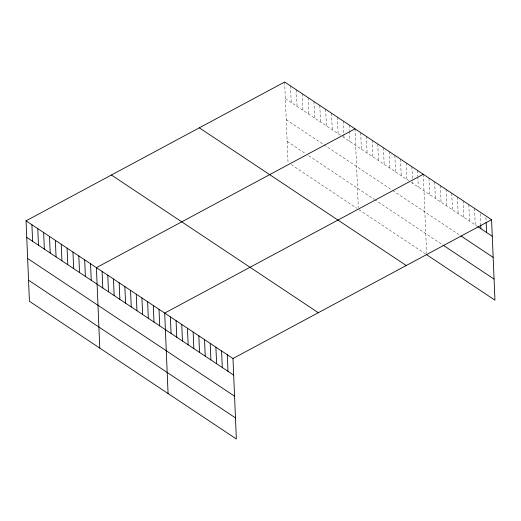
<?xml version="1.0" encoding="UTF-8"?>
<svg xmlns="http://www.w3.org/2000/svg" width="521" height="521" viewBox="0 0 521 521"><rect width="100%" height="100%" fill="white"/><g stroke="black" fill="none" stroke-linecap="round" stroke-linejoin="round"><path stroke-width="0.39" stroke-dasharray="2.6 1.95" d="M285.345 98.599L342.017 136.313M342.668 136.743L408.809 180.754M411.343 182.441L477.099 226.192M286.224 119.68L323.359 144.389M324.01 144.818L391.987 190.054M392.626 190.478L459.014 234.652M287.136 141.399L306.029 153.969M308.634 155.701L373.935 199.152M374.566 199.576L442.218 244.59M291.278 164.649L357.074 208.426M359.008 209.716L425.397 253.89M485.956 217.504L486.119 221.451M480.264 213.714L480.694 223.978M474.507 208.348L475.204 224.929M468.815 204.564L469.512 221.145M463.123 200.78L463.82 217.361M457.431 196.99L458.128 213.571M451.746 193.206L452.436 209.787M446.054 189.416L446.751 205.997M440.362 185.632L441.059 202.213M434.67 181.842L435.367 198.429M428.978 178.058L429.675 194.639M423.293 174.275L426.595 253.173M417.601 170.484L417.829 176.013M417.868 176.801L418.298 187.065M411.909 166.7L412.404 178.54M412.541 181.699L412.606 183.281M406.217 162.91L406.914 179.491M400.525 159.126L401.222 175.707M394.84 155.343L395.53 171.923M389.148 151.552L389.845 168.133M383.456 147.769L384.153 164.349M377.764 143.978L378.461 160.559M372.079 140.195L372.769 156.775M366.387 136.404L367.077 152.985M360.695 132.621L361.392 149.201M355.003 128.837L358.311 207.736M349.142 124.936L349.37 130.458M349.402 131.246L349.838 141.517M343.28 121.028L343.808 133.663M343.84 134.457L343.971 137.616M337.413 117.127L338.109 133.708M331.551 113.226L332.248 129.807M325.69 109.325L326.38 125.906M319.822 105.424L320.519 122.005M313.961 101.523L314.658 118.104M308.1 97.622L308.797 114.203M302.239 93.721L302.929 110.302M296.371 89.82L297.068 106.401M290.51 85.919L291.206 102.5M284.648 82.018L288.022 162.48"/><path stroke-width="0.78" d="M26.05 220.832L232.978 358.52L236.352 438.982L29.423 301.288L26.05 220.832L284.648 82.018L491.577 219.712L494.95 300.168L426.66 254.73M355.003 128.837L96.405 267.644L99.778 348.106M423.293 174.275L164.695 313.082L168.068 393.544M232.978 358.52L491.577 219.712M477.731 226.615L492.273 236.293M460.909 235.915L493.159 257.374M442.85 245.013L494.064 279.093M199.309 127.827L406.243 265.515M111.39 175.023L318.318 312.711M26.747 237.413L233.675 375.1M27.626 258.488L234.561 396.181M28.538 280.207L235.466 417.901M486.152 222.239L486.581 232.503M480.727 224.772L480.89 228.719M227.293 354.736L227.983 371.317M221.601 350.946L222.291 367.526M215.909 347.162L216.606 363.743M210.217 343.372L210.914 359.952M204.525 339.588L205.222 356.169M198.84 335.804L199.53 352.385M193.148 332.014L193.838 348.595M187.456 328.23L188.153 344.811M181.764 324.44L182.461 341.021M176.072 320.656L176.769 337.237M170.387 316.866L171.077 333.453M159.003 309.298L159.7 325.879M153.311 305.508L154.008 322.089M147.619 301.724L148.316 318.305M141.933 297.934L142.624 314.515M136.242 294.15L136.938 310.731M130.55 290.366L131.246 306.947M124.858 286.576L125.554 303.157M119.166 282.792L119.863 299.373M113.48 279.002L114.171 295.583M107.788 275.218L108.485 291.799M102.096 271.428L102.793 288.009M90.543 263.743L91.24 280.324M84.682 259.842L85.372 276.423M78.814 255.941L79.511 272.522M72.953 252.04L73.65 268.621M67.092 248.139L67.789 264.72M61.231 244.238L61.921 260.819M55.363 240.337L56.06 256.918M49.502 236.436L50.198 253.017M43.64 232.535L44.337 249.116M37.779 228.634L38.469 245.215M31.911 224.733L32.608 241.314"/></g></svg>
